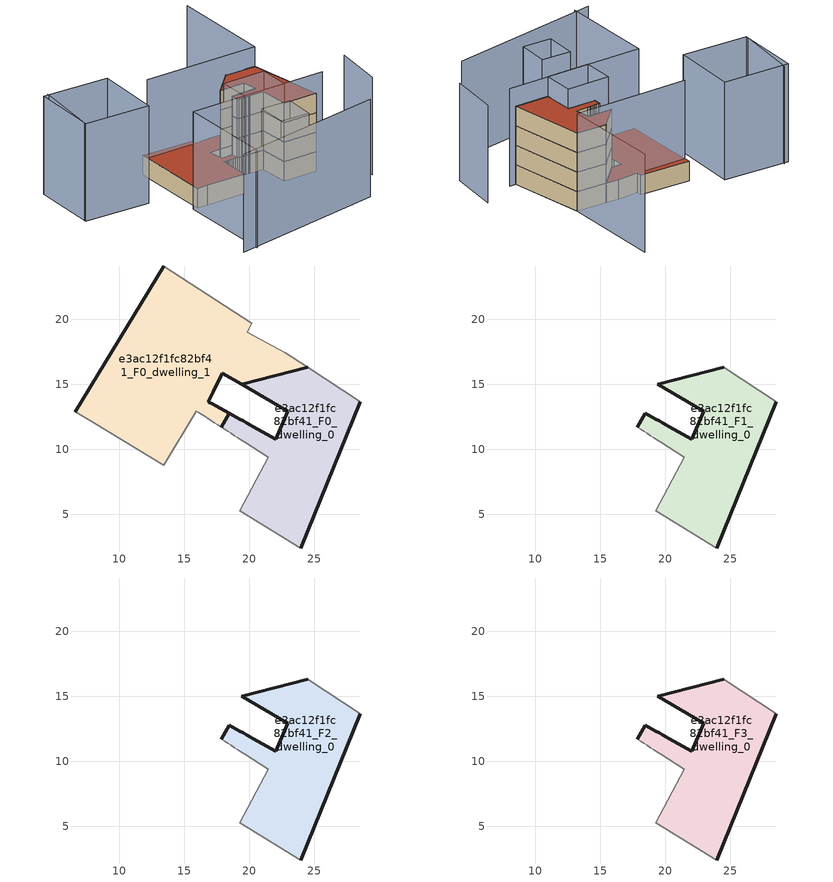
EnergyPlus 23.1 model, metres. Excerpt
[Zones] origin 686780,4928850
e3ac12f1fc82bf41_F0_dwelling_0
 floor ground (EU_floor_Construction): 23.96,2.41 28.52,13.66 24.48,16.3 19.41,14.98 22.95,12.92 22.03,10.79 20.3,11.74 20.04,11.89 19.83,12 19.78,12.03 19.52,12.18 19.25,12.32 18.99,12.47 18.73,12.61 18.46,12.76 17.84,11.71 18.09,11.54 18.35,11.38 18.6,11.22 18.85,11.06 19.1,10.9 19.35,10.73 19.51,10.63 19.61,10.57 21.46,9.38 19.25,5.26 z0
 wall outside (EU_wall_Construction): 28.52,13.66 23.96,2.41 / 17.84,11.71 18.46,12.76 18.73,12.61 18.99,12.47 19.25,12.32 19.52,12.18 19.78,12.03 19.83,12 20.04,11.89 20.3,11.74 22.03,10.79 22.95,12.92 19.41,14.98 24.48,16.3 z0:3
 wall adiabatic (EU_wall_Construction): 24.48,16.3 28.52,13.66 / 23.96,2.41 19.25,5.26 21.46,9.38 19.61,10.57 19.51,10.63 19.35,10.73 19.1,10.9 18.85,11.06 18.6,11.22 18.35,11.38 18.09,11.54 17.84,11.71 z0:3
e3ac12f1fc82bf41_F0_dwelling_1
 floor ground (EU_floor_Construction): 20.2,19.68 19.84,19 22.76,17.43 24.48,16.3 19.41,14.98 17.91,15.86 17.22,14.42 16.85,13.65 16.87,13.63 17.14,13.49 17.4,13.34 18.45,12.76 18.46,12.76 17.84,11.71 18.09,11.54 17.82,11.72 17.57,11.88 17.31,12.05 17.06,12.21 16.81,12.37 16.56,12.53 16.39,12.64 16.3,12.69 16.05,12.86 15.93,12.94 13.41,8.79 8.04,12.04 6.62,12.9 13.42,24.1 z0
 wall outside (EU_wall_Construction): 13.42,24.1 6.62,12.9 / 17.84,11.71 18.46,12.76 18.45,12.76 17.4,13.34 17.14,13.49 16.87,13.63 16.85,13.65 17.22,14.42 17.91,15.86 19.41,14.98 24.48,16.3 z0:3
 wall adiabatic (EU_wall_Construction): 24.48,16.3 22.76,17.43 19.84,19 20.2,19.68 13.42,24.1 / 6.62,12.9 8.04,12.04 13.41,8.79 15.93,12.94 16.05,12.86 16.3,12.69 16.39,12.64 16.56,12.53 16.81,12.37 17.06,12.21 17.31,12.05 17.57,11.88 17.82,11.72 18.09,11.54 17.84,11.71 z0:3
 roof outside (EU_roof_Construction): 18.09,11.54 17.84,11.71 18.46,12.76 18.45,12.76 17.4,13.34 17.14,13.49 16.87,13.63 16.85,13.65 17.22,14.42 17.91,15.86 19.41,14.98 24.48,16.3 22.76,17.43 19.84,19 20.2,19.68 13.42,24.1 6.62,12.9 8.04,12.04 13.41,8.79 15.93,12.94 16.05,12.86 16.3,12.69 16.39,12.64 16.56,12.53 16.81,12.37 17.06,12.21 17.31,12.05 17.57,11.88 17.82,11.72 z3
e3ac12f1fc82bf41_F1_dwelling_0
 floor to e3ac12f1fc82bf41_F0_dwelling_0 (EU_floor_Construction): 23.96,2.41 28.52,13.66 24.48,16.3 19.41,14.98 22.95,12.92 22.03,10.79 20.3,11.74 20.04,11.89 19.83,12 19.78,12.03 19.51,12.18 19.25,12.32 18.99,12.47 18.73,12.61 18.46,12.76 17.84,11.71 18.09,11.54 18.35,11.38 18.6,11.22 18.85,11.06 19.1,10.9 19.35,10.73 19.51,10.63 19.61,10.57 21.46,9.38 19.25,5.26 z3
 wall outside (EU_wall_Construction): 17.84,11.71 18.46,12.76 18.73,12.61 18.99,12.47 19.25,12.32 19.52,12.18 19.78,12.03 19.83,12 20.04,11.89 20.3,11.74 22.03,10.79 22.95,12.92 19.41,14.98 24.48,16.3 / 28.52,13.66 23.96,2.41 z3:6
 wall adiabatic (EU_wall_Construction): 24.48,16.3 28.52,13.66 / 23.96,2.41 19.25,5.26 21.46,9.38 19.61,10.57 19.51,10.63 19.35,10.73 19.1,10.9 18.85,11.06 18.6,11.22 18.35,11.38 18.09,11.54 17.84,11.71 z3:6
e3ac12f1fc82bf41_F2_dwelling_0
 floor to e3ac12f1fc82bf41_F1_dwelling_0 (EU_floor_Construction): 23.96,2.41 28.52,13.66 24.48,16.3 19.41,14.98 22.95,12.92 22.03,10.79 20.3,11.74 20.04,11.89 19.83,12 19.78,12.03 19.51,12.18 19.25,12.32 18.99,12.47 18.73,12.61 18.46,12.76 17.84,11.71 18.09,11.54 18.35,11.38 18.6,11.22 18.85,11.06 19.1,10.9 19.35,10.73 19.51,10.63 19.61,10.57 21.46,9.38 19.25,5.26 z6
 wall outside (EU_wall_Construction): 17.84,11.71 18.46,12.76 18.73,12.61 18.99,12.47 19.25,12.32 19.52,12.18 19.78,12.03 19.83,12 20.04,11.89 20.3,11.74 22.03,10.79 22.95,12.92 19.41,14.98 24.48,16.3 / 28.52,13.66 23.96,2.41 z6:9
 wall adiabatic (EU_wall_Construction): 24.48,16.3 28.52,13.66 / 23.96,2.41 19.25,5.26 21.46,9.38 19.61,10.57 19.51,10.63 19.35,10.73 19.1,10.9 18.85,11.06 18.6,11.22 18.35,11.38 18.09,11.54 17.84,11.71 z6:9
e3ac12f1fc82bf41_F3_dwelling_0
 floor to e3ac12f1fc82bf41_F2_dwelling_0 (EU_floor_Construction): 23.96,2.41 28.52,13.66 24.48,16.3 19.41,14.98 22.95,12.92 22.03,10.79 20.3,11.74 20.04,11.89 19.83,12 19.78,12.03 19.51,12.18 19.25,12.32 18.99,12.47 18.73,12.61 18.46,12.76 17.84,11.71 18.09,11.54 18.35,11.38 18.6,11.22 18.85,11.06 19.1,10.9 19.35,10.73 19.51,10.63 19.61,10.57 21.46,9.38 19.25,5.26 z9
 wall outside (EU_wall_Construction): 17.84,11.71 18.46,12.76 18.73,12.61 18.99,12.47 19.25,12.32 19.52,12.18 19.78,12.03 19.83,12 20.04,11.89 20.3,11.74 22.03,10.79 22.95,12.92 19.41,14.98 24.48,16.3 / 28.52,13.66 23.96,2.41 z9:12
 wall adiabatic (EU_wall_Construction): 24.48,16.3 28.52,13.66 / 23.96,2.41 19.25,5.26 21.46,9.38 19.61,10.57 19.51,10.63 19.35,10.73 19.1,10.9 18.85,11.06 18.6,11.22 18.35,11.38 18.09,11.54 17.84,11.71 z9:12
 roof outside (EU_roof_Construction): 28.52,13.66 23.96,2.41 19.25,5.26 21.46,9.38 19.61,10.57 19.51,10.63 19.35,10.73 19.1,10.9 18.85,11.06 18.6,11.22 18.35,11.38 18.09,11.54 17.84,11.71 18.46,12.76 18.73,12.61 18.99,12.47 19.25,12.32 19.52,12.18 19.78,12.03 19.83,12 20.04,11.89 20.3,11.74 22.03,10.79 22.95,12.92 19.41,14.98 24.48,16.3 z12
shading: -3.83,1.44 19.36,-7.65 / 25.9,-5.17 30.89,1.17 / -1.84,0.3 6.01,13.27 / 6.01,13.27 24.82,1.89 / 36.87,27.42 28.52,13.66 / 28.52,13.66 12.85,23.16 / 3.24,34.08 -3.31,25.68 / 7.92,0.86 10.59,4.93 / 10.59,4.93 14.45,2.4 / 14.45,2.4 11.78,-1.67 / 11.78,-1.67 7.92,0.86 / 13.41,8.79 15.93,12.94 / 15.93,12.94 21.76,9.4 / 21.76,9.4 19.24,5.25 / 19.24,5.25 13.41,8.79 / 5.39,19.71 -3.41,25.49 / -3.41,25.49 2.36,34.28 / 2.36,34.28 11.16,28.49 / 11.16,28.49 5.39,19.71 z0:15
[Building]
EU S2 Campaign: North Axis=0; Terrain=City; Solar Distribution=FullExterior
[Site:Location]
Bologna: Latitude=44.5; Longitude=11.25; Time Zone=1; Elevation=37
[SizingPeriod:WeatherFileDays]
AnnualSizingPeriod: Begin Month=1; Begin Day of Month=1; End Month=12; End Day of Month=31; Day of Week for Start Day=Monday; Use Weather File Daylight Saving Period=No; Use Weather File Rain and Snow Indicators=No
[MATERIAL]
EU_InternalMass_Material: Roughness=MediumRough; Thickness=0.1; Conductivity=1; Density=1800; Specific Heat=900; Thermal Absorptance=0.9; Solar Absorptance=0.7; Visible Absorptance=0.7
[MATERIAL:NOMASS] Roughness=MediumRough; Thermal Absorptance=0.9; Solar Absorptance=0.7; Visible Absorptance=0.7
Name | Thermal Resistance
EU_wall_NoMass | 0.937881
EU_roof_NoMass | 0.548572
EU_floor_NoMass | 0.71348
[CONSTRUCTION]
EU_wall_Construction: EU_wall_NoMass
EU_roof_Construction: EU_roof_NoMass
EU_floor_Construction: EU_floor_NoMass
EU_InternalMass_Construction: EU_InternalMass_Material
[ZONE] Type=1; Multiplier=1; Ceiling Height=autocalculate; Floor Area=autocalculate; Part of Total Floor Area=Yes
Name | Volume
e3ac12f1fc82bf41_F0_dwelling_0 | 222.897
e3ac12f1fc82bf41_F1_dwelling_0; e3ac12f1fc82bf41_F2_dwelling_0; e3ac12f1fc82bf41_F3_dwelling_0 | 222.895
e3ac12f1fc82bf41_F0_dwelling_1 | 361.345
[INTERNALMASS] Construction=EU_InternalMass_Construction
Name | Zone or ZoneList | Surface Area
e3ac12f1fc82bf41_F0_dwelling_0_EU_InternalMass | e3ac12f1fc82bf41_F0_dwelling_0 | 74.2989
e3ac12f1fc82bf41_F0_dwelling_1_EU_InternalMass | e3ac12f1fc82bf41_F0_dwelling_1 | 120.446
e3ac12f1fc82bf41_F1_dwelling_0_EU_InternalMass | e3ac12f1fc82bf41_F1_dwelling_0 | 194.692
e3ac12f1fc82bf41_F2_dwelling_0_EU_InternalMass | e3ac12f1fc82bf41_F2_dwelling_0 | 194.692
e3ac12f1fc82bf41_F3_dwelling_0_EU_InternalMass | e3ac12f1fc82bf41_F3_dwelling_0 | 194.692
[OTHEREQUIPMENT] Fuel Type=Electricity; Design Level Calculation Method=Watts/Area; Power per Zone Floor Area=1; Fraction Latent=0; Fraction Radiant=0; Fraction Lost=0; Carbon Dioxide Generation Rate=0; EndUse Subcategory=EU_Step8_InternalGains
Name | Zone or ZoneList or Space or SpaceList | Schedule
EU_Step8_InternalGain_e3ac12f1fc82bf41_F0_dwelling_0_f000 | e3ac12f1fc82bf41_F0_dwelling_0 | EU_Step8_GainSchedule_e3ac12f1fc82bf41_F0_dwelling_0_f000
EU_Step8_InternalGain_e3ac12f1fc82bf41_F0_dwelling_1_f000 | e3ac12f1fc82bf41_F0_dwelling_1 | EU_Step8_GainSchedule_e3ac12f1fc82bf41_F0_dwelling_1_f000
EU_Step8_InternalGain_e3ac12f1fc82bf41_F1_dwelling_0_f000 | e3ac12f1fc82bf41_F1_dwelling_0 | EU_Step8_GainSchedule_e3ac12f1fc82bf41_F1_dwelling_0_f000
EU_Step8_InternalGain_e3ac12f1fc82bf41_F2_dwelling_0_f000 | e3ac12f1fc82bf41_F2_dwelling_0 | EU_Step8_GainSchedule_e3ac12f1fc82bf41_F2_dwelling_0_f000
EU_Step8_InternalGain_e3ac12f1fc82bf41_F3_dwelling_0_f000 | e3ac12f1fc82bf41_F3_dwelling_0 | EU_Step8_GainSchedule_e3ac12f1fc82bf41_F3_dwelling_0_f000
[ZONEVENTILATION:DESIGNFLOWRATE] Schedule=EU_AlwaysOn; Design Flow Rate Calculation Method=AirChanges/Hour; Air Changes per Hour=0.687892; Ventilation Type=Natural; Fan Pressure Rise=0; Fan Total Efficiency=1; Constant Term Coefficient=1; Temperature Term Coefficient=0; Velocity Term Coefficient=0; Velocity Squared Term Coefficient=0; Minimum Indoor Temperature=-100; Maximum Indoor Temperature=100; Delta Temperature=-100; Minimum Outdoor Temperature=-100; Maximum Outdoor Temperature=100; Maximum Wind Speed=40
Name | Zone or ZoneList or Space or SpaceList
EU_ConstantAir_e3ac12f1fc82bf41_F0_dwelling_0 | e3ac12f1fc82bf41_F0_dwelling_0
EU_ConstantAir_e3ac12f1fc82bf41_F0_dwelling_1 | e3ac12f1fc82bf41_F0_dwelling_1
EU_ConstantAir_e3ac12f1fc82bf41_F1_dwelling_0 | e3ac12f1fc82bf41_F1_dwelling_0
EU_ConstantAir_e3ac12f1fc82bf41_F2_dwelling_0 | e3ac12f1fc82bf41_F2_dwelling_0
EU_ConstantAir_e3ac12f1fc82bf41_F3_dwelling_0 | e3ac12f1fc82bf41_F3_dwelling_0
[HVACTEMPLATE:THERMOSTAT] Constant Heating Setpoint=20; Constant Cooling Setpoint=50
EU_HeatOnly_e3ac12f1fc82bf41_F0_dwelling_0; EU_HeatOnly_e3ac12f1fc82bf41_F0_dwelling_1; EU_HeatOnly_e3ac12f1fc82bf41_F1_dwelling_0; EU_HeatOnly_e3ac12f1fc82bf41_F2_dwelling_0; EU_HeatOnly_e3ac12f1fc82bf41_F3_dwelling_0
[HVACTEMPLATE:ZONE:IDEALLOADSAIRSYSTEM] System Availability Schedule=EU_AlwaysOn; Maximum Heating Supply Air Temperature=50; Minimum Cooling Supply Air Temperature=13; Maximum Heating Supply Air Humidity Ratio=0.0156; Minimum Cooling Supply Air Humidity Ratio=0.0077; Heating Limit=NoLimit; Cooling Limit=NoLimit; Heating Availability Schedule=EU_AlwaysOn; Cooling Availability Schedule=EU_CoolingOff; Dehumidification Control Type=ConstantSensibleHeatRatio; Cooling Sensible Heat Ratio=0.7; Dehumidification Setpoint=60; Humidification Control Type=None; Humidification Setpoint=30; Outdoor Air Method=None; Outdoor Air Flow Rate per Person=0.00944; Outdoor Air Flow Rate per Zone Floor Area=0; Outdoor Air Flow Rate per Zone=0; Demand Controlled Ventilation Type=None; Outdoor Air Economizer Type=NoEconomizer; Heat Recovery Type=None; Sensible Heat Recovery Effectiveness=0.7; Latent Heat Recovery Effectiveness=0.65
Name | Template Thermostat
e3ac12f1fc82bf41_F0_dwelling_0 | EU_HeatOnly_e3ac12f1fc82bf41_F0_dwelling_0
e3ac12f1fc82bf41_F0_dwelling_1 | EU_HeatOnly_e3ac12f1fc82bf41_F0_dwelling_1
e3ac12f1fc82bf41_F1_dwelling_0 | EU_HeatOnly_e3ac12f1fc82bf41_F1_dwelling_0
e3ac12f1fc82bf41_F2_dwelling_0 | EU_HeatOnly_e3ac12f1fc82bf41_F2_dwelling_0
e3ac12f1fc82bf41_F3_dwelling_0 | EU_HeatOnly_e3ac12f1fc82bf41_F3_dwelling_0
[SIZING:ZONE] Zone Cooling Design Supply Air Temperature Input Method=SupplyAirTemperature; Zone Cooling Design Supply Air Temperature=13; Zone Heating Design Supply Air Temperature Input Method=SupplyAirTemperature; Zone Heating Design Supply Air Temperature=50; Zone Cooling Design Supply Air Humidity Ratio=0.008; Zone Heating Design Supply Air Humidity Ratio=0.008; Cooling Design Air Flow Method=DesignDay; Cooling Design Air Flow Rate=0; Cooling Minimum Air Flow per Zone Floor Area=0.000762; Cooling Minimum Air Flow=0; Cooling Minimum Air Flow Fraction=0.2; Heating Design Air Flow Method=DesignDay; Heating Design Air Flow Rate=0; Heating Maximum Air Flow per Zone Floor Area=0.002032; Heating Maximum Air Flow=0.141576; Heating Maximum Air Flow Fraction=0.3; Account for Dedicated Outdoor Air System=No; Dedicated Outdoor Air System Control Strategy=NeutralSupplyAir; Dedicated Outdoor Air Low Setpoint Temperature for Design=autosize; Dedicated Outdoor Air High Setpoint Temperature for Design=autosize; Zone Load Sizing Method=Sensible Load Only No Latent Load; Zone Latent Cooling Design Supply Air Humidity Ratio Input Method=HumidityRatioDifference; Zone Cooling Design Supply Air Humidity Ratio Difference=0.005; Zone Latent Heating Design Supply Air Humidity Ratio Input Method=HumidityRatioDifference; Zone Humidification Design Supply Air Humidity Ratio Difference=0.005
e3ac12f1fc82bf41_F0_dwelling_0; e3ac12f1fc82bf41_F0_dwelling_1; e3ac12f1fc82bf41_F1_dwelling_0; e3ac12f1fc82bf41_F2_dwelling_0; e3ac12f1fc82bf41_F3_dwelling_0
[SCHEDULE:CONSTANT]
Name | Hourly Value
EU_AlwaysOn | 1
EU_CoolingOff | 0
[SCHEDULE:FILE] Column Number=1; Rows to Skip at Top=0; Number of Hours of Data=8760; Column Separator=Comma; Interpolate to Timestep=No; Minutes per Item=60; Adjust Schedule for Daylight Savings=Yes
Name | File
EU_Step8_GainSchedule_e3ac12f1fc82bf41_F0_dwelling_0_f000 | ../../schedules/e3ac12f1fc82bf41/e3ac12f1fc82bf41_F0_dwelling_0_f000_gain.csv
EU_Step8_GainSchedule_e3ac12f1fc82bf41_F0_dwelling_1_f000 | ../../schedules/e3ac12f1fc82bf41/e3ac12f1fc82bf41_F0_dwelling_1_f000_gain.csv
EU_Step8_GainSchedule_e3ac12f1fc82bf41_F1_dwelling_0_f000 | ../../schedules/e3ac12f1fc82bf41/e3ac12f1fc82bf41_F1_dwelling_0_f000_gain.csv
EU_Step8_GainSchedule_e3ac12f1fc82bf41_F2_dwelling_0_f000 | ../../schedules/e3ac12f1fc82bf41/e3ac12f1fc82bf41_F2_dwelling_0_f000_gain.csv
EU_Step8_GainSchedule_e3ac12f1fc82bf41_F3_dwelling_0_f000 | ../../schedules/e3ac12f1fc82bf41/e3ac12f1fc82bf41_F3_dwelling_0_f000_gain.csv
